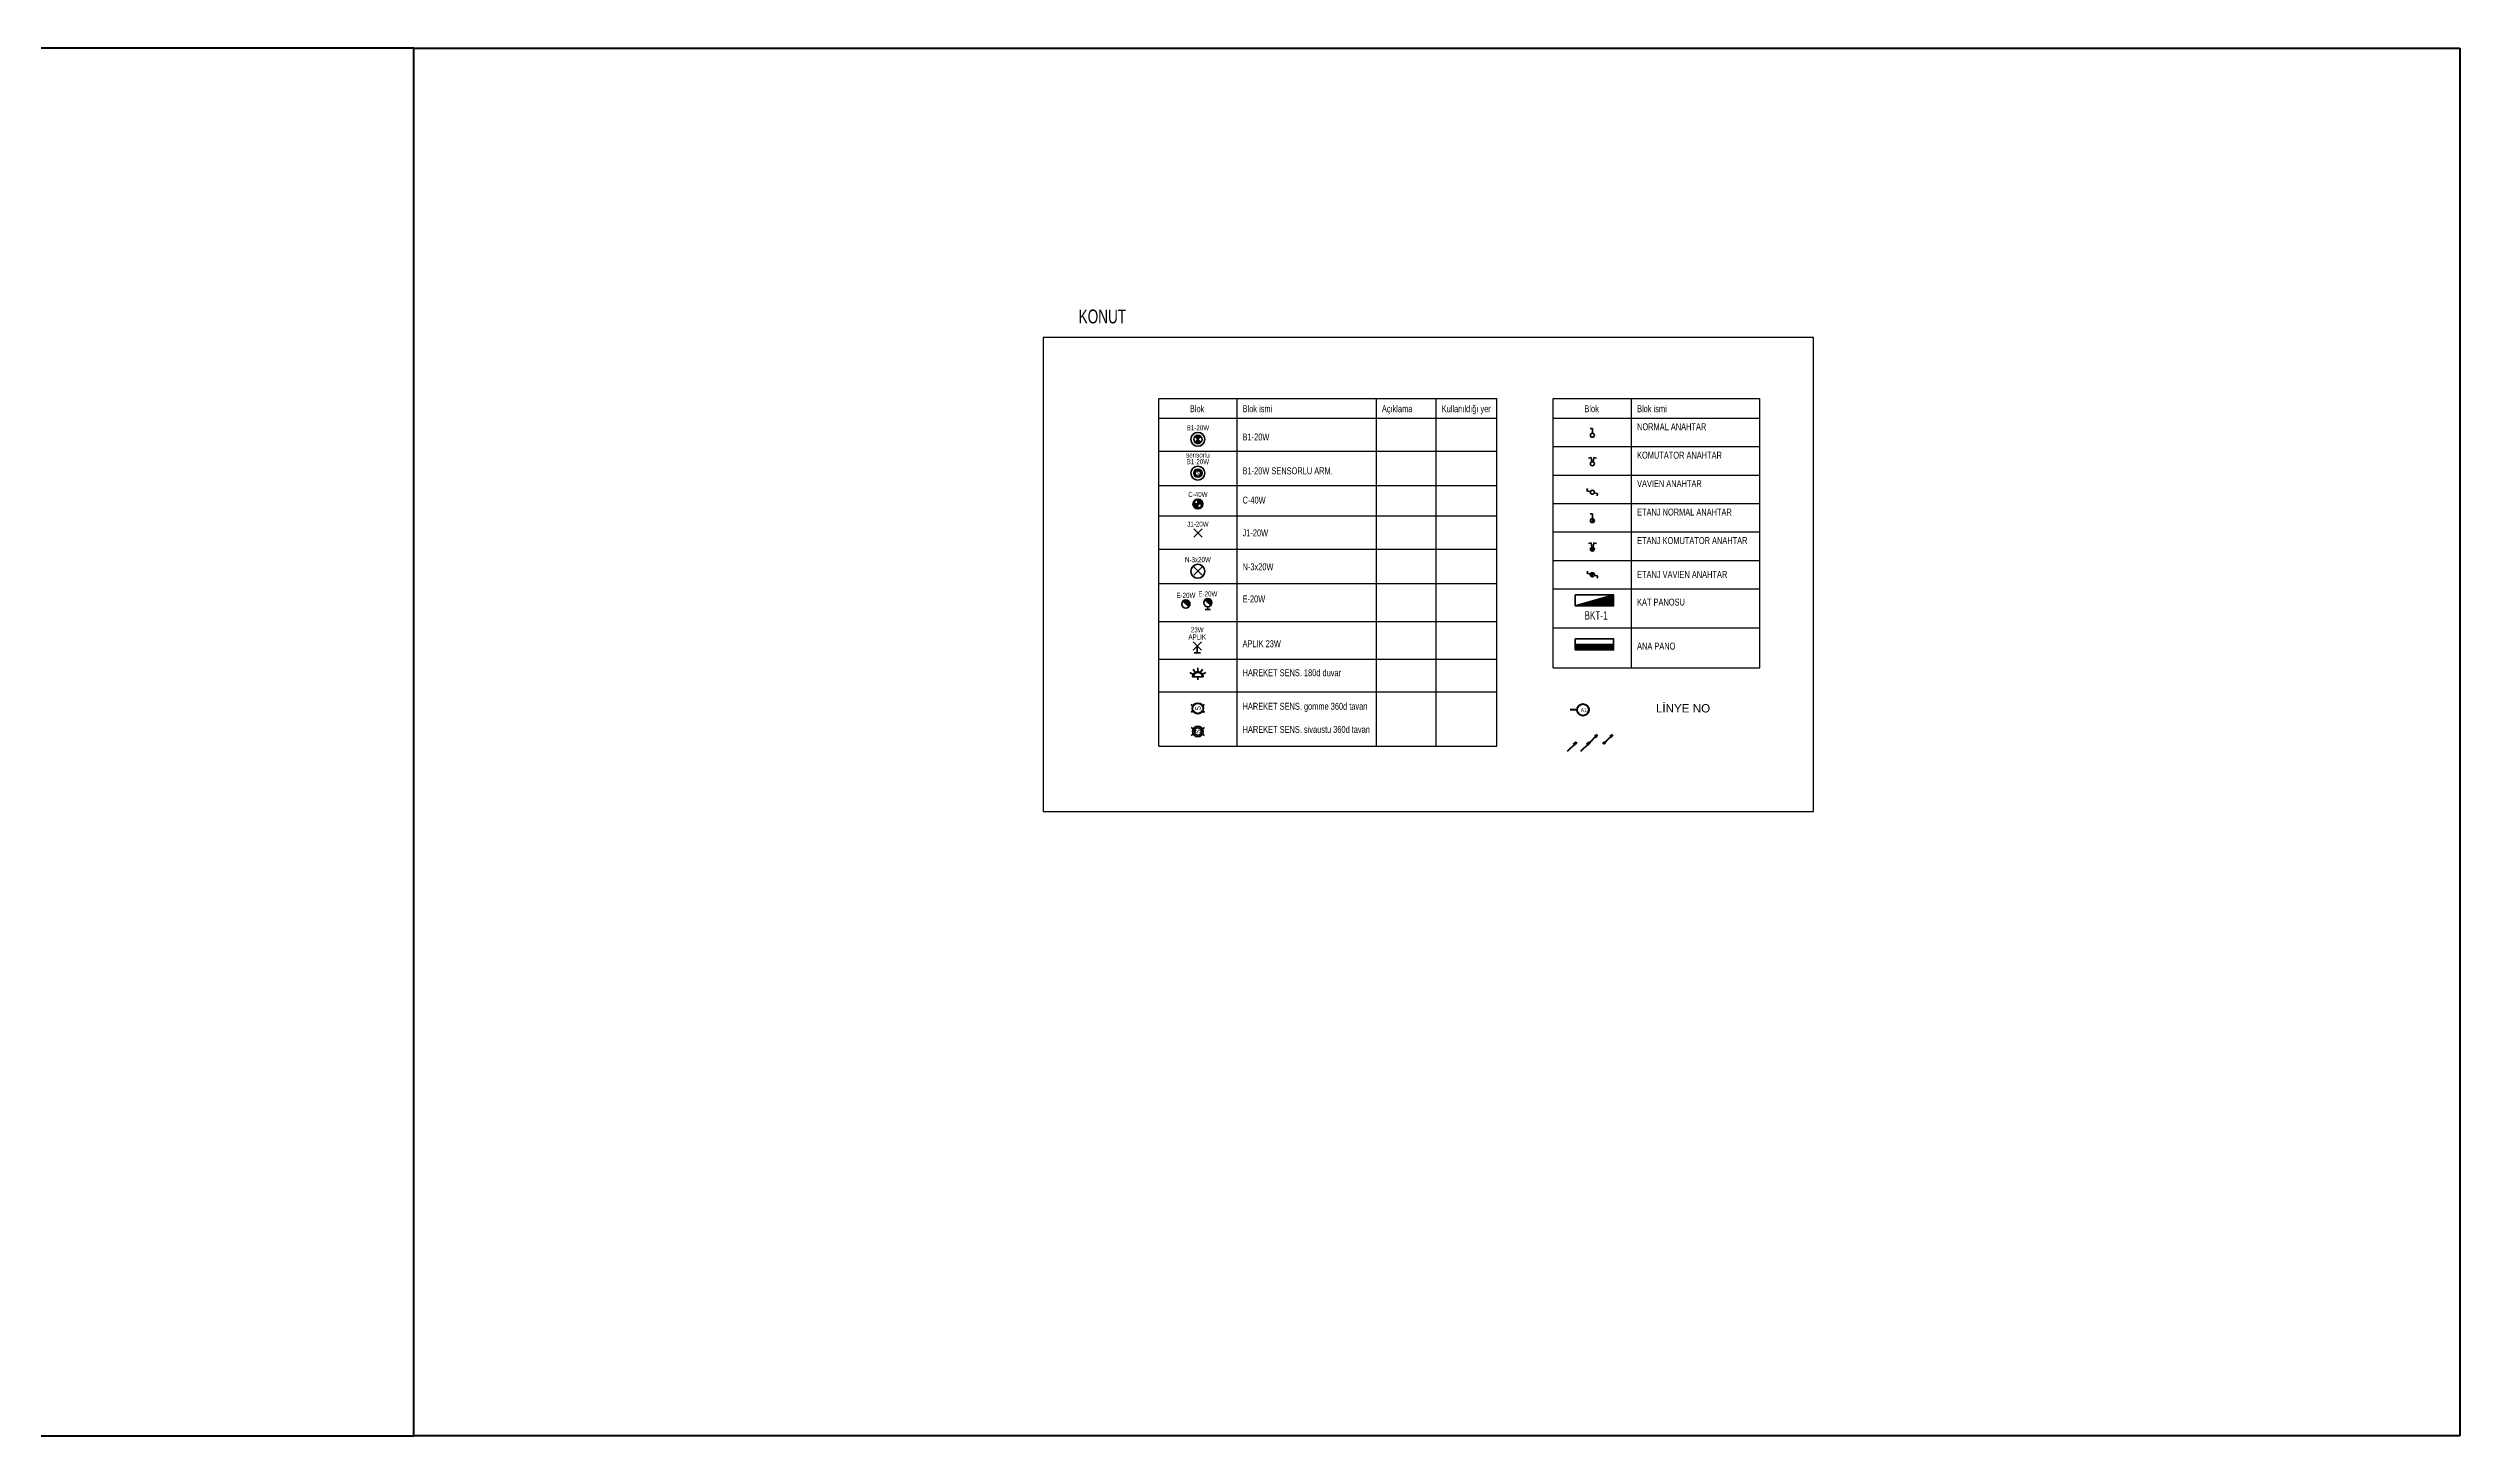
# Model space of a CAD drawing. Header units: millimetres. Extents: x 1852829 to 1882754, y -270850 to -231658.
# Drawn here: x 1871334 to 1876547, y -249346 to -246346 of the extents above; entities that cross this region are included whole.
import ezdxf
from ezdxf.enums import TextEntityAlignment as Align

# ---------------------------------------------------------------- set-up
doc = ezdxf.new("R2010")
doc.units = ezdxf.units.MM
doc.linetypes.add('CONTINOUS', pattern=[0])
doc.linetypes.add('CONTINU', pattern=[0])
for name, color, linetype, lineweight in [('a_çerçeve_line', 7, 'Continuous', 50), ('Aydınlatma', 4, 'CONTINOUS', 35), ('Aydınlatma_', 3, 'Continuous', 40), ('Genel', 4, 'CONTINOUS', 40), ('genell', 4, 'Continuous', 25), ('Priz', 6, 'CONTINOUS', 40)]:
    doc.layers.add(name, color=color, linetype=linetype, lineweight=lineweight)
doc.styles.add('Grupcad', font='arial.ttf', dxfattribs={"width": 0.7})
doc.styles.add('OL', font='tsimplex.shx', dxfattribs={"width": 0.8, "height": 12})
doc.styles.add('ROMANTUR', font='arial.ttf', dxfattribs={"width": 0.7})

# ---------------------------------------------------------------- blocks, each defined once
blk = doc.blocks.new('NORMAL ANAHTAR')
at = {"layer": 'Aydınlatma', "color": 6, "linetype": 'CONTINU'}
for p, q in [((0, 18.8), (-4.9, 18.8)), ((0, 8.6), (0, 18.8))]:
    blk.add_line(p, q, dxfattribs=at)
blk.add_circle((0, 4.3), 4.32, dxfattribs=at)
blk = doc.blocks.new('KOMUTATOR ANAHTAR')
at = {"layer": 'Aydınlatma', "color": 6, "linetype": 'CONTINU'}
for p, q in [((-2.9, 17.5), (-8.6, 16.5)), ((-1.4, 8.4), (-2.9, 17.5)), ((1.4, 8.4), (2.9, 17.5)), ((2.9, 17.5), (8.6, 16.5))]:
    blk.add_line(p, q, dxfattribs=at)
blk.add_circle((0, 4.3), 4.32, dxfattribs=at)
blk = doc.blocks.new('VAVIEN ANAHTAR')
at = {"layer": 'Aydınlatma', "color": 6, "linetype": 'CONTINU'}
for p, q in [((-11.5, 7.4), (-10.2, 12.1)), ((-4, 5.4), (-11.5, 7.4)), ((4.3, 3.2), (11.5, 1.3)), ((10.3, -3.3), (11.5, 1.3))]:
    blk.add_line(p, q, dxfattribs=at)
blk.add_circle((0.2, 4.3), 4.32, dxfattribs=at)
blk = doc.blocks.new('ETANJ NORMAL ANAHTAR')
at = {"layer": 'Aydınlatma', "linetype": 'CONTINU'}
h = blk.add_hatch(color=6, dxfattribs=at)
edge = h.paths.add_edge_path()
edge.add_arc((0.1, 4.3), 4.32, 270, 450)
edge.add_line((0.1, 8.6), (0.1, 0))
at = {"layer": 'Aydınlatma', "color": 6, "linetype": 'CONTINU'}
for p, q in [((0.1, 18.8), (-4.8, 18.8)), ((0.1, 8.6), (0.1, 18.8)), ((0.1, 0), (0.1, 8.6))]:
    blk.add_line(p, q, dxfattribs=at)
blk.add_circle((0.1, 4.3), 4.32, dxfattribs=at)
blk.add_arc((0.1, 4.3), 4.32, 270, 90, dxfattribs=at)
blk = doc.blocks.new('ETANJ KOMUTATOR ANAHTAR')
at = {"layer": 'Aydınlatma', "linetype": 'CONTINU'}
h = blk.add_hatch(color=6, dxfattribs=at)
edge = h.paths.add_edge_path()
edge.add_arc((0, 4.3), 4.32, 90, 270)
edge.add_line((0, 0), (0, 8.6))
at = {"layer": 'Aydınlatma', "color": 6, "linetype": 'CONTINU'}
for p, q in [((-2.9, 17.5), (-8.6, 16.5)), ((-1.4, 8.4), (-2.9, 17.5)), ((0, 8.6), (0, 0)), ((1.4, 8.4), (2.9, 17.5)), ((2.9, 17.5), (8.6, 16.5))]:
    blk.add_line(p, q, dxfattribs=at)
blk.add_circle((0, 4.3), 4.32, dxfattribs=at)
blk.add_arc((0, 4.3), 4.32, 90, 270, dxfattribs=at)
blk = doc.blocks.new('ETANJ VAVIEN ANAHTAR')
at = {"layer": 'Aydınlatma', "linetype": 'CONTINU'}
h = blk.add_hatch(color=6, dxfattribs=at)
edge = h.paths.add_edge_path()
edge.add_arc((0, 4.3), 4.32, 75, 255)
edge.add_line((-1.1, 0.1), (1.1, 8.5))
at = {"layer": 'Aydınlatma', "color": 6, "linetype": 'CONTINU'}
for p, q in [((-11.6, 7.4), (-10.4, 12.1)), ((-4.2, 5.4), (-11.6, 7.4)), ((1.1, 8.5), (-1.1, 0.1)), ((4.2, 3.2), (11.4, 1.3)), ((10.1, -3.3), (11.4, 1.3))]:
    blk.add_line(p, q, dxfattribs=at)
blk.add_circle((0, 4.3), 4.32, dxfattribs=at)
blk.add_arc((0, 4.3), 4.32, 75, 255, dxfattribs=at)
blk = doc.blocks.new('N-3x20W')
at = {"layer": 'Aydınlatma', "color": 6, "linetype": 'CONTINU'}
for p, q in [((9, 9), (-9, -9)), ((-9, 9), (9, -9))]:
    blk.add_line(p, q, dxfattribs=at)
at = {"layer": 'Aydınlatma', "linetype": 'CONTINU'}
blk.add_circle((0, -0.3), 15.1, dxfattribs=at)
at = {"layer": 'Aydınlatma', "linetype": 'CONTINU', "style": 'Grupcad', "width": 0.7, "flags": 8}
blk.add_attdef('N-3X20W', text='', height=11, dxfattribs=at).set_placement((0, 24.8), align=Align.MIDDLE_CENTER)
blk = doc.blocks.new('HAREKET SENS. 180d duvar')
at = {"layer": 'Aydınlatma', "color": 2, "linetype": 'CONTINU'}
for p, q in [((-17.2, 15.9), (-10, 11.7)), ((-11.5, 6), (11.5, 6)), ((-5.8, 15.9), (-9.9, 23.1)), ((0, 17.5), (0, 25.8)), ((0, 6), (0, 0)), ((5.7, 16), (9.9, 23.2)), ((17.1, 15.9), (10, 11.8))]:
    blk.add_line(p, q, dxfattribs=at)
blk.add_arc((0, 6), 11.5, 0, 180, dxfattribs=at)
at = {"layer": 'Aydınlatma', "linetype": 'CONTINU'}
blk.add_arc((0, 6), 9.76, 0, 180, dxfattribs=at)
blk = doc.blocks.new('B1-20W')
at = {"layer": 'Aydınlatma', "linetype": 'CONTINU'}
h = blk.add_hatch(color=1, dxfattribs=at)
edge = h.paths.add_edge_path()
edge.add_arc((0, 0), 8.91, 45, 135)
edge.add_line((-6.3, 6.3), (6.3, -6.3))
edge.add_arc((0, 0), 8.91, 225, 315, ccw=False)
edge.add_line((-6.3, -6.3), (6.3, 6.3))
at = {"layer": 'Aydınlatma', "color": 1, "linetype": 'CONTINU'}
for p, q in [((-6.3, 6.3), (6.3, -6.3)), ((6.3, 6.3), (-6.3, -6.3))]:
    blk.add_line(p, q, dxfattribs=at)
at = {"layer": 'Aydınlatma', "color": 4, "linetype": 'CONTINU'}
blk.add_circle((0, 0), 15, dxfattribs=at)
at = {"layer": 'Aydınlatma', "color": 1, "linetype": 'CONTINU'}
blk.add_circle((0, 0), 8.91, dxfattribs=at)
for start, end in [(45, 135), (225, 315)]:
    blk.add_arc((0, 0), 8.91, start, end, dxfattribs=at)
at = {"layer": 'Aydınlatma', "linetype": 'CONTINU', "style": 'Grupcad', "width": 0.7, "flags": 8}
blk.add_attdef('B1-20W', text='', height=11, dxfattribs=at).set_placement((0, 25), align=Align.MIDDLE_CENTER)
blk = doc.blocks.new('B1-20W SENSORLU ARM.')
at = {"layer": 'Aydınlatma', "color": 1, "linetype": 'CONTINU'}
for p, q in [((-6.3, 6.3), (-4.3, 4.3)), ((6.3, 6.3), (4.3, 4.3)), ((-4.3, -4.3), (-6.3, -6.3)), ((4.3, -4.3), (6.3, -6.3))]:
    blk.add_line(p, q, dxfattribs=at)
at = {"layer": 'Aydınlatma', "linetype": 'CONTINU'}
blk.add_circle((0, 0), 15, dxfattribs=at)
at = {"layer": 'Aydınlatma', "color": 1, "linetype": 'CONTINU'}
for radius in [8.91, 6.14]:
    blk.add_circle((0, 0), radius, dxfattribs=at)
at = {"layer": 'Aydınlatma', "linetype": 'CONTINU', "style": 'Grupcad', "width": 0.7, "flags": 8}
for tag, p in [('SENSORLU', (0, 39.4)), ('B1-20W', (0, 25))]:
    blk.add_attdef(tag, text='', height=11, dxfattribs=at).set_placement(p, align=Align.MIDDLE_CENTER)
at = {"layer": 'Aydınlatma', "color": 4, "linetype": 'CONTINU', "style": 'Grupcad', "width": 0.7, "flags": 8}
blk.add_attdef('S.', text='', height=8, dxfattribs=at).set_placement((0, 0), align=Align.MIDDLE_CENTER)
blk = doc.blocks.new('C-20W')
at = {"layer": 'Aydınlatma', "linetype": 'CONTINU'}
h = blk.add_hatch(color=1, dxfattribs=at)
h.paths.add_polyline_path([(8.7, 0), (0, 0), (0, 8.7, -0.414214)])
h.paths.add_polyline_path([(0, -8.7, -0.414214), (-8.7, 0), (0, 0)])
at = {"layer": 'Aydınlatma', "color": 1, "linetype": 'CONTINU'}
for p, q in [((8.7, 0), (-8.7, 0)), ((0, 8.7), (0, -8.7))]:
    blk.add_line(p, q, dxfattribs=at)
at = {"layer": 'Aydınlatma', "linetype": 'CONTINU'}
blk.add_circle((0, 0), 10.7, dxfattribs=at)
at = {"layer": 'Aydınlatma', "color": 1, "linetype": 'CONTINU'}
blk.add_circle((0, 0), 8.7, dxfattribs=at)
at = {"layer": 'Aydınlatma', "linetype": 'CONTINU', "style": 'Grupcad', "width": 0.7, "flags": 8}
blk.add_attdef('C-40W', text='', height=11, dxfattribs=at).set_placement((0, 20.7), align=Align.MIDDLE_CENTER)
blk = doc.blocks.new('HAREKET SENS. gomme 360d tavan')
at = {"layer": 'Aydınlatma_', "color": 2, "linetype": 'CONTINU'}
for p, q in [((-9.9, 5.8), (-14.2, 8.3)), ((9.9, 5.8), (14.2, 8.3)), ((-10, -5.8), (-14.3, -8.3)), ((10, -5.8), (14.3, -8.3))]:
    blk.add_line(p, q, dxfattribs=at)
at = {"layer": 'Aydınlatma_', "color": 4, "linetype": 'CONTINU'}
blk.add_circle((0, 0), 11.5, dxfattribs=at)
at = {"layer": 'Aydınlatma_', "color": 2, "linetype": 'CONTINU', "style": 'Grupcad', "width": 0.7, "flags": 8}
blk.add_attdef('S', text='', height=12, rotation=90, dxfattribs=at).set_placement((0, 0), align=Align.MIDDLE_CENTER)
blk = doc.blocks.new('HAREKET SENS. sivaustu 360d tavan')
at = {"layer": 'Aydınlatma', "color": 2, "linetype": 'CONTINU'}
for p, q in [((-9.9, 5.8), (-14.2, 8.3)), ((9.9, 5.8), (14.2, 8.3)), ((-10, -5.8), (-14.3, -8.3)), ((10, -5.8), (14.3, -8.3))]:
    blk.add_line(p, q, dxfattribs=at)
at = {"layer": 'Aydınlatma', "linetype": 'CONTINU'}
for p, q in [((-7.7, 0), (-11.5, 0)), ((0, 7.7), (0, 11.5)), ((0, 11.5), (0, 7.7)), ((7.7, 0), (11.5, 0)), ((0, -7.7), (0, -11.5))]:
    blk.add_line(p, q, dxfattribs=at)
for radius in [11.5, 7.66]:
    blk.add_circle((0, 0), radius, dxfattribs=at)
at = {"layer": 'Aydınlatma', "color": 2, "linetype": 'CONTINU', "style": 'Grupcad', "width": 0.7, "flags": 8}
blk.add_attdef('S', text='', height=11, rotation=90, dxfattribs=at).set_placement((0, 0), align=Align.MIDDLE_CENTER)
blk = doc.blocks.new('E-20W')
at = {"layer": 'Aydınlatma', "linetype": 'CONTINU'}
h = blk.add_hatch(color=1, dxfattribs=at)
edge = h.paths.add_edge_path()
edge.add_arc((0, 14.9), 8.91, 360, 495, ccw=False)
edge.add_arc((0, 14.9), 8.91, 315, 360, ccw=False)
edge.add_line((6.3, 8.6), (-6.3, 21.2))
at = {"layer": 'Aydınlatma', "color": 1, "linetype": 'CONTINU'}
blk.add_line((6.3, 8.6), (-6.3, 21.2), dxfattribs=at)
at = {"layer": 'Aydınlatma', "linetype": 'CONTINU'}
for p, q in [((-6, 0), (6, 0)), ((0, 6), (0, 0))]:
    blk.add_line(p, q, dxfattribs=at)
at = {"layer": 'Aydınlatma', "color": 1, "linetype": 'CONTINU'}
blk.add_circle((0, 14.9), 8.91, dxfattribs=at)
at = {"layer": 'Aydınlatma', "linetype": 'CONTINU', "style": 'Grupcad', "width": 0.7, "flags": 8}
blk.add_attdef('E-20W', text='', height=11, dxfattribs=at).set_placement((0, 33.8), align=Align.MIDDLE_CENTER)
blk = doc.blocks.new('J1-20W')
at = {"layer": 'Aydınlatma', "color": 1, "linetype": 'CONTINU'}
for p, q in [((9, 9), (-9, -9)), ((-9, 9), (9, -9))]:
    blk.add_line(p, q, dxfattribs=at)
at = {"layer": 'Aydınlatma', "linetype": 'CONTINU', "style": 'Grupcad', "width": 0.7, "flags": 8}
blk.add_attdef('J1-20W', text='', height=11, dxfattribs=at).set_placement((0, 18.7), align=Align.MIDDLE_CENTER)
blk = doc.blocks.new('APLIK dahili tip1-23W')
at = {"layer": 'Aydınlatma', "color": 1, "linetype": 'CONTINU'}
for p, q in [((9, 24), (-9, 6)), ((-9, 24), (9, 6))]:
    blk.add_line(p, q, dxfattribs=at)
at = {"layer": 'Aydınlatma', "linetype": 'CONTINU'}
for p, q in [((-7, 0), (7, 0)), ((0, 15), (0, 0)), ((0, 0), (0, 0))]:
    blk.add_line(p, q, dxfattribs=at)
at = {"layer": 'Aydınlatma', "linetype": 'CONTINU', "style": 'Grupcad', "width": 0.7, "flags": 8}
for tag, p in [('23W', (0, 50)), ('APLIK', (0, 34.5))]:
    blk.add_attdef(tag, text='', height=11, dxfattribs=at).set_placement(p, align=Align.MIDDLE_CENTER)
blk = doc.blocks.new('KAT PANOSU')
at = {"layer": 'Aydınlatma', "linetype": 'CONTINU'}
h = blk.add_hatch(dxfattribs=at)
h.set_pattern_fill('ANSI31', color=2)
h.set_pattern_definition([(45, (274.5771, -113244.44112), (-0.08838834765, 0.08838834765), [])])
h.paths.add_polyline_path([(41.5, 11.9), (-41.5, -11.9), (41.5, -11.9)])
at = {"layer": 'Aydınlatma', "color": 2, "linetype": 'CONTINU'}
blk.add_line((-41.5, -11.9), (41.5, 11.9), dxfattribs=at)
blk.add_line((-41.5, -11.9), (41.5, 11.9), dxfattribs=at)
blk.add_line((-41.5, -11.9), (41.5, 11.9), dxfattribs=at)
blk.add_line((-41.5, -11.9), (41.5, 11.9), dxfattribs=at)
blk.add_line((-41.5, -11.9), (41.5, 11.9), dxfattribs=at)
blk.add_line((-41.5, -11.9), (41.5, 11.9), dxfattribs=at)
blk.add_lwpolyline([(-41.5, -11.9), (-41.5, 11.9), (41.5, 11.9), (41.5, -11.9)], close=True, dxfattribs=at)
blk.add_lwpolyline([(-41.5, -11.9), (-41.5, 11.9), (41.5, 11.9), (41.5, -11.9)], close=True, dxfattribs=at)
blk.add_lwpolyline([(-41.5, -11.9), (-41.5, 11.9), (41.5, 11.9), (41.5, -11.9)], close=True, dxfattribs=at)
blk.add_lwpolyline([(-41.5, -11.9), (-41.5, 11.9), (41.5, 11.9), (41.5, -11.9)], close=True, dxfattribs=at)
blk.add_lwpolyline([(-41.5, -11.9), (-41.5, 11.9), (41.5, 11.9), (41.5, -11.9)], close=True, dxfattribs=at)
blk.add_lwpolyline([(-41.5, -11.9), (-41.5, 11.9), (41.5, 11.9), (41.5, -11.9)], close=True, dxfattribs=at)
blk = doc.blocks.new('ANA PANO')
at = {"layer": 'Aydınlatma', "linetype": 'CONTINU'}
h = blk.add_hatch(dxfattribs=at)
h.set_pattern_fill('ANSI31', color=2)
h.set_pattern_definition([(45, (274.5771, -113160.09602), (-0.08838834765, 0.08838834765), [])])
h.paths.add_polyline_path([(41.5, -11.9), (41.5, 0), (-41.5, 0), (-41.5, -11.9)])
at = {"layer": 'Aydınlatma', "color": 2, "linetype": 'CONTINU'}
blk.add_line((41.5, 0), (-41.5, 0), dxfattribs=at)
blk.add_lwpolyline([(-41.5, -11.9), (-41.5, 11.9), (41.5, 11.9), (41.5, -11.9)], close=True, dxfattribs=at)
blk.add_lwpolyline([(-41.5, -11.9), (-41.5, 11.9), (41.5, 11.9), (41.5, -11.9)], close=True, dxfattribs=at)
blk.add_lwpolyline([(-41.5, -11.9), (-41.5, 11.9), (41.5, 11.9), (41.5, -11.9)], close=True, dxfattribs=at)
blk.add_lwpolyline([(-41.5, -11.9), (-41.5, 11.9), (41.5, 11.9), (41.5, -11.9)], close=True, dxfattribs=at)
blk.add_lwpolyline([(-41.5, -11.9), (-41.5, 11.9), (41.5, 11.9), (41.5, -11.9)], close=True, dxfattribs=at)
blk.add_lwpolyline([(-41.5, -11.9), (-41.5, 11.9), (41.5, 11.9), (41.5, -11.9)], close=True, dxfattribs=at)
blk = doc.blocks.new('ASAGIDAN GELEN HAT')
at = {"linetype": 'Continuous'}
blk.add_hatch(color=0, dxfattribs=at).paths.add_polyline_path([(-5.7, -3.4), (-3.5, -5.6), (0, 0)])
h = blk.add_hatch(color=7, dxfattribs=at)
edge = h.paths.add_edge_path()
edge.add_arc((0, 0), 1.75, 0, 360)
at = {"color": 0, "linetype": 'Continuous'}
for p, q in [((-17.8, -17.8), (0, 0)), ((0, 0), (-5.7, -3.4)), ((0, 0), (-3.5, -5.6)), ((-5.7, -3.4), (-3.5, -5.6))]:
    blk.add_line(p, q, dxfattribs=at)
at = {"color": 7, "linetype": 'Continuous'}
blk.add_circle((0, 0), 1.75, dxfattribs=at)
blk = doc.blocks.new('YUKARIYA GIDEN HAT')
at = {"linetype": 'Continuous'}
h = blk.add_hatch(color=7, dxfattribs=at)
edge = h.paths.add_edge_path()
edge.add_arc((0, 0), 1.75, 0, 360)
blk.add_hatch(color=0, dxfattribs=at).paths.add_polyline_path([(12.1, 14.3), (14.3, 12.1), (17.8, 17.8)])
at = {"color": 0, "linetype": 'Continuous'}
for p, q in [((0, 0), (17.8, 17.8)), ((17.8, 17.8), (12.1, 14.3)), ((12.1, 14.3), (14.3, 12.1)), ((17.8, 17.8), (14.3, 12.1))]:
    blk.add_line(p, q, dxfattribs=at)
at = {"color": 7, "linetype": 'Continuous'}
blk.add_circle((0, 0), 1.75, dxfattribs=at)
blk = doc.blocks.new('ASAGIDAN YUKARIYA HAT')
at = {"color": 0, "linetype": 'CONTINOUS'}
for name in ['ASAGIDAN GELEN HAT', 'YUKARIYA GIDEN HAT']:
    blk.add_blockref(name, (0, 0), dxfattribs=at)
blk = doc.blocks.new('E-20W AST')
at = {"layer": 'Aydınlatma', "linetype": 'CONTINU'}
h = blk.add_hatch(color=1, dxfattribs=at)
edge = h.paths.add_edge_path()
edge.add_arc((0, 0), 8.91, 360, 495, ccw=False)
edge.add_arc((0, 0), 8.91, 315, 360, ccw=False)
edge.add_line((6.3, -6.3), (-6.3, 6.3))
at = {"layer": 'Aydınlatma', "color": 1, "linetype": 'CONTINU'}
blk.add_line((6.3, -6.3), (-6.3, 6.3), dxfattribs=at)
blk.add_circle((0, 0), 8.91, dxfattribs=at)
at = {"layer": 'Aydınlatma', "linetype": 'CONTINU', "style": 'Grupcad', "width": 0.7, "flags": 8}
blk.add_attdef('E-20W', text='', height=11, dxfattribs=at).set_placement((0, 18.9), align=Align.MIDDLE_CENTER)

msp = doc.modelspace()

# ---------------------------------------------------------------- linework, layer by layer
at = {"layer": 'a_çerçeve_line'}
for p, q in [((1872123.9, -246346.5), (1876547.4, -246346.5)), ((1876547.4, -246346.5), (1876547.4, -249346.5)), ((1876547.4, -249346.5), (1872123.9, -249346.5))]:
    msp.add_line(p, q, dxfattribs=at)
msp.add_lwpolyline([(1872123.9, -249346.5), (1872123.9, -246346.5), (1853005.4, -246346.5), (1853005.4, -249346.5)], close=True, dxfattribs=at)
at = {"layer": 'genell', "color": 251, "linetype": 'CONTINOUS'}
for p, q in [((1873734.5, -247855.4), (1873734.5, -247103.7)), ((1873734.5, -247103.7), (1874465.7, -247103.7)), ((1873904, -247855.4), (1873904, -247103.7)), ((1874205.2, -247855.4), (1874205.2, -247103.7)), ((1874334.4, -247855.4), (1874334.4, -247103.7)), ((1874465.7, -247855.4), (1874465.7, -247103.7)), ((1874587.4, -247686.4), (1874587.4, -247103.7)), ((1874587.4, -247103.7), (1875034.1, -247103.7)), ((1874756.9, -247686.4), (1874756.9, -247103.7)), ((1875034.1, -247686.4), (1875034.1, -247103.7)), ((1873734.5, -247146.2), (1873904, -247146.2)), ((1873904, -247146.2), (1874465.7, -247146.2)), ((1874587.4, -247146.2), (1875034.1, -247146.2)), ((1873734.5, -247217.8), (1873904, -247217.8)), ((1873904, -247217.8), (1874465.7, -247217.8)), ((1874587.4, -247207.7), (1875034.1, -247207.7)), ((1874587.4, -247269.3), (1875034.1, -247269.3)), ((1873734.5, -247291.8), (1873904, -247291.8)), ((1873904, -247291.8), (1874465.7, -247291.8)), ((1874587.4, -247330.8), (1875034.1, -247330.8)), ((1873734.5, -247357.2), (1873904, -247357.2)), ((1873904, -247357.2), (1874465.7, -247357.2)), ((1873734.5, -247429.8), (1873904, -247429.8)), ((1873904, -247429.8), (1874465.7, -247429.8)), ((1874587.4, -247392.3), (1875034.1, -247392.3)), ((1874587.4, -247453.9), (1875034.1, -247453.9)), ((1873734.5, -247503.7), (1873904, -247503.7)), ((1873904, -247503.7), (1874465.7, -247503.7)), ((1874587.4, -247515.4), (1875034.1, -247515.4)), ((1873734.5, -247586.1), (1873904, -247586.1)), ((1873734.5, -247586.1), (1873904, -247586.1)), ((1873904, -247586.1), (1874465.7, -247586.1)), ((1874587.4, -247599.3), (1875034.1, -247599.3)), ((1873734.5, -247667.6), (1873904, -247667.6)), ((1873904, -247667.6), (1874465.7, -247667.6)), ((1874587.4, -247686.4), (1875034.1, -247686.4)), ((1873734.5, -247737.8), (1873904, -247737.8)), ((1873904, -247737.8), (1874465.7, -247737.8)), ((1873734.5, -247855.4), (1873904, -247855.4)), ((1873904, -247855.4), (1874465.7, -247855.4))]:
    msp.add_line(p, q, dxfattribs=at)
at = {"layer": 'genell', "linetype": 'CONTINOUS'}
msp.add_lwpolyline([(1875150.5, -246972), (1873484.6, -246972), (1873484.6, -247997), (1875150.5, -247997)], close=True, dxfattribs=at)
at = {"layer": 'Priz', "color": 4, "linetype": 'CONTINU'}
msp.add_line((1874639.1, -247776.9), (1874624.3, -247776.9), dxfattribs=at)
msp.add_circle((1874651.8, -247776.9), 12.7, dxfattribs=at)

# ---------------------------------------------------------------- block references
at = {"layer": 'Aydınlatma', "linetype": 'CONTINU'}
ref = msp.add_blockref('B1-20W', (1873819.3, -247192.1), dxfattribs=at)
ref.add_attrib('B1-20W', 'B1-20W', dxfattribs={"layer": 'Aydınlatma_', "color": 4, "linetype": 'Continuous', "height": 11, "style": 'Grupcad', "width": 0.7}).set_placement((1873819.3, -247167.1), align=Align.MIDDLE_CENTER)
for name, p in [('NORMAL ANAHTAR', (1874672.2, -247187.6)), ('KOMUTATOR ANAHTAR', (1874672.2, -247249.1)), ('VAVIEN ANAHTAR', (1874672, -247310.7)), ('ETANJ NORMAL ANAHTAR', (1874672.1, -247372.2)), ('ETANJ KOMUTATOR ANAHTAR', (1874672.2, -247433.7)), ('ETANJ VAVIEN ANAHTAR', (1874672.2, -247489.1)), ('KAT PANOSU', (1874676.5, -247540.4)), ('ANA PANO', (1874676.5, -247635.4)), ('HAREKET SENS. 180d duvar', (1873819.3, -247711.9))]:
    msp.add_blockref(name, p, dxfattribs=at)
ref = msp.add_blockref('B1-20W SENSORLU ARM.', (1873819.3, -247265.3), dxfattribs=at)
ref.add_attrib('S.', 'S', dxfattribs={"layer": 'Aydınlatma_', "color": 4, "linetype": 'Continuous', "height": 8, "style": 'Grupcad', "width": 0.7}).set_placement((1873819.3, -247265.3), align=Align.MIDDLE_CENTER)
ref.add_attrib('B1-20W', 'B1-20W', dxfattribs={"layer": 'Aydınlatma_', "color": 4, "linetype": 'Continuous', "height": 11, "style": 'Grupcad', "width": 0.7}).set_placement((1873819.3, -247240.3), align=Align.MIDDLE_CENTER)
ref.add_attrib('SENSORLU', 'sensorlu', dxfattribs={"layer": 'Aydınlatma_', "color": 4, "linetype": 'Continuous', "height": 11, "style": 'Grupcad', "width": 0.7}).set_placement((1873819.3, -247225.9), align=Align.MIDDLE_CENTER)
ref = msp.add_blockref('C-20W', (1873819.3, -247331.9), dxfattribs=at)
ref.add_attrib('C-20W', 'C-40W', dxfattribs={"layer": 'Aydınlatma_', "color": 4, "linetype": 'Continuous', "height": 11, "style": 'Grupcad', "width": 0.7}).set_placement((1873819.3, -247311.2), align=Align.MIDDLE_CENTER)
ref = msp.add_blockref('J1-20W', (1873819.3, -247394.3), dxfattribs=at)
ref.add_attrib('J1-20W', 'J1-20W', dxfattribs={"layer": 'Aydınlatma_', "color": 4, "linetype": 'CONTINU', "height": 11, "style": 'Grupcad', "width": 0.7}).set_placement((1873819.3, -247375.5), align=Align.MIDDLE_CENTER)
ref = msp.add_blockref('N-3x20W', (1873819.3, -247477.1), dxfattribs=at)
ref.add_attrib('N-3X20W', 'N-3x20W', dxfattribs={"layer": 'Aydınlatma_', "color": 4, "linetype": 'Continuous', "height": 11, "style": 'Grupcad', "width": 0.7}).set_placement((1873819.3, -247452.3), align=Align.MIDDLE_CENTER)
at = {"layer": 'Aydınlatma'}
ref = msp.add_blockref('E-20W AST', (1873793.3, -247548.3), dxfattribs=at)
ref.add_attrib('E-20W', 'E-20W', dxfattribs={"linetype": 'CONTINU', "height": 11, "style": 'Grupcad', "width": 0.7}).set_placement((1873793.3, -247529.4), align=Align.MIDDLE_CENTER)
at = {"layer": 'Aydınlatma', "linetype": 'CONTINU'}
ref = msp.add_blockref('E-20W', (1873840.8, -247560.2), dxfattribs=at)
ref.add_attrib('E-20W', 'E-20W', dxfattribs={"layer": 'Aydınlatma_', "color": 4, "linetype": 'ByBlock', "height": 11, "style": 'Grupcad', "width": 0.7}).set_placement((1873840.8, -247526.3), align=Align.MIDDLE_CENTER)
ref = msp.add_blockref('APLIK dahili tip1-23W', (1873817.9, -247654), dxfattribs=at)
ref.add_attrib('APLIK', 'APLIK', dxfattribs={"layer": 'Aydınlatma_', "color": 4, "linetype": 'ByBlock', "height": 11, "style": 'Grupcad', "width": 0.7}).set_placement((1873817.9, -247619.4), align=Align.MIDDLE_CENTER)
ref.add_attrib('23W', '23W', dxfattribs={"layer": 'Aydınlatma_', "color": 4, "linetype": 'ByBlock', "height": 11, "style": 'Grupcad', "width": 0.7}).set_placement((1873817.9, -247604), align=Align.MIDDLE_CENTER)
ref = msp.add_blockref('HAREKET SENS. gomme 360d tavan', (1873819.3, -247773.8), dxfattribs=at)
ref.add_attrib('S', 'S', dxfattribs={"layer": 'Aydınlatma_', "color": 4, "linetype": 'CONTINU', "height": 12, "rotation": 90, "style": 'Grupcad', "width": 0.7}).set_placement((1873819.3, -247773.8), align=Align.MIDDLE_CENTER)
ref = msp.add_blockref('HAREKET SENS. sivaustu 360d tavan', (1873819.3, -247823.8), dxfattribs=at)
ref.add_attrib('S', 'S', dxfattribs={"layer": 'Aydınlatma_', "color": 4, "linetype": 'CONTINU', "height": 11, "rotation": 90, "style": 'Grupcad', "width": 0.7}).set_placement((1873819.3, -247823.8), align=Align.MIDDLE_CENTER)
at = {"layer": 'Genel', "linetype": 'CONTINU'}
for name, p in [('ASAGIDAN GELEN HAT', (1874636.1, -247848.8)), ('ASAGIDAN YUKARIYA HAT', (1874665, -247848.8)), ('YUKARIYA GIDEN HAT', (1874697.7, -247848.8))]:
    msp.add_blockref(name, p, dxfattribs=at)

# ---------------------------------------------------------------- texts
at = {"layer": 'Aydınlatma', "linetype": 'CONTINU', "style": 'Grupcad', "width": 0.7}
for s, p in [('B1-20W', (1873915.9, -247187)), ('NORMAL ANAHTAR', (1874768.8, -247164.9)), ('KOMUTATOR ANAHTAR', (1874768.8, -247226.4)), ('B1-20W SENSORLU ARM.', (1873915.9, -247260.2)), ('VAVIEN ANAHTAR', (1874768.8, -247287.9)), ('C-40W', (1873915.9, -247323.5)), ('J1-20W', (1873915.9, -247394.3)), ('ETANJ NORMAL ANAHTAR', (1874768.8, -247349.4)), ('ETANJ KOMUTATOR ANAHTAR', (1874768.8, -247411)), ('N-3x20W', (1873915.9, -247467.7)), ('ETANJ VAVIEN ANAHTAR', (1874768.8, -247484.3)), ('E-20W', (1873915.9, -247537.2)), ('KAT PANOSU', (1874768.8, -247544)), ('APLIK 23W', (1873915.9, -247634)), ('ANA PANO', (1874768.8, -247639.1)), ('HAREKET SENS. 180d duvar', (1873915.9, -247696.7)), ('HAREKET SENS. gomme 360d tavan', (1873915.9, -247769.3)), ('HAREKET SENS. sivaustu 360d tavan', (1873915.9, -247819.3))]:
    msp.add_text(s, height=15, dxfattribs=at).set_placement(p, align=Align.MIDDLE_LEFT)
at = {"layer": 'Aydınlatma', "linetype": 'CONTINU', "style": 'ROMANTUR', "width": 0.7}
msp.add_text('BKT-1', height=18, dxfattribs=at).set_placement((1874680.1, -247572.7), align=Align.MIDDLE_CENTER)
at = {"layer": 'genell', "color": 3, "linetype": 'CONTINOUS', "style": 'Grupcad', "width": 0.7}
msp.add_text('KONUT', height=30, dxfattribs=at).set_placement((1873561.5, -246926.4), align=Align.MIDDLE_LEFT)
at = {"layer": 'genell', "color": 2, "linetype": 'CONTINOUS', "style": 'Grupcad', "width": 0.7}
for p in [(1873817.6, -247125.9), (1874670.5, -247125.9)]:
    msp.add_text('Blok', height=15, dxfattribs=at).set_placement(p, align=Align.MIDDLE_CENTER)
for s, p in [('Blok ismi', (1873915.9, -247125.9)), ('Açıklama', (1874217.1, -247125.9)), ('Kullanıldığı yer', (1874346.4, -247125.9)), ('Blok ismi', (1874768.8, -247125.9))]:
    msp.add_text(s, height=15, dxfattribs=at).set_placement(p, align=Align.MIDDLE_LEFT)
at = {"layer": 'Priz', "color": 4, "linetype": 'CONTINU', "style": 'OL', "width": 0.7}
msp.add_text('A12', height=8.4, rotation=360, dxfattribs=at).set_placement((1874647.3, -247781.5))
at = {"layer": 'Priz', "color": 4, "linetype": 'CONTINU', "style": 'ROMANTUR'}
msp.add_text('LİNYE NO', height=18, dxfattribs=at).set_placement((1874809.5, -247782.6))

doc.saveas('drawing.dxf')
